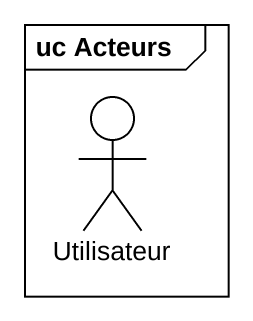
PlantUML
@startuml
mainframe uc Acteurs
actor Utilisateur
@enduml
